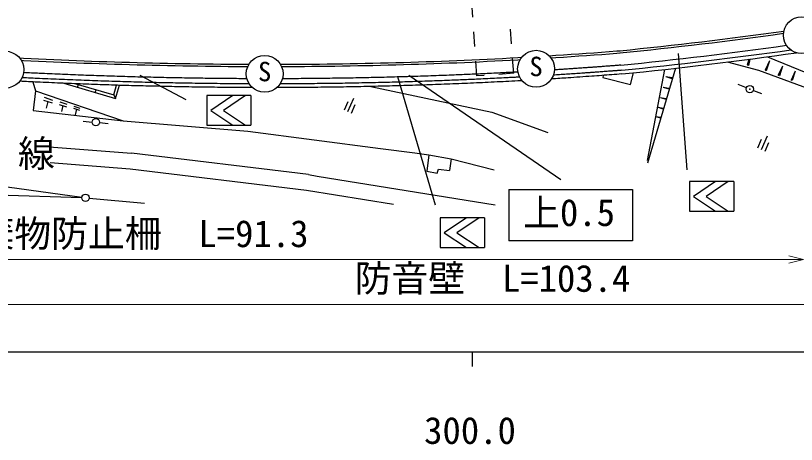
# Model space of a CAD drawing. Units: millimetres, scale not verified. Extents: x 40000 to 680000, y 20000 to 380000.
# Drawn here: x 336982 to 390013, y 198715 to 227808 of the extents above; entities that cross this region are included whole.
import ezdxf
from ezdxf.enums import TextEntityAlignment as Align

# ---------------------------------------------------------------- set-up
doc = ezdxf.new("R2010")
doc.units = ezdxf.units.MM
doc.header["$LTSCALE"] = 1000
doc.header["$PDMODE"] = 32
doc.header["$PDSIZE"] = 500
for name, color, linetype, lineweight in [('M-BGD', 7, 'Continuous', 25), ('M-STR-HTXT', 7, 'Continuous', 13), ('M-STR-STR1', 1, 'Continuous', 25), ('M-STR-STRC', 7, 'Continuous', 25), ('M-TTL-BAND', 7, 'Continuous', 25)]:
    doc.layers.add(name, color=color, linetype=linetype, lineweight=lineweight)
doc.layers.add('M-BGD-HTXT', color=7, linetype='Continuous')
doc.styles.add('ＭＳ ゴシック', font='')
doc.styles.get('ＭＳ ゴシック').set_extended_font_data('MS Gothic')

msp = doc.modelspace()

# ---------------------------------------------------------------- linework, layer by layer
at = {"layer": 'M-BGD'}
for p, q in [((368032, 227707), (367960, 228704)), ((368174, 225712), (368103, 226709)), ((370668, 225890), (370597, 226888)), ((370811, 223896), (370739, 224893)), ((386842, 224854), (386761, 224424)), ((388053, 225015), (394644, 222300)), ((368317, 223717), (368246, 224715)), ((386793, 224847), (386665, 224450)), ((386761, 224424), (386665, 224450)), ((386818, 224850), (386713, 224437)), ((388192, 224736), (387886, 224096)), ((388192, 224736), (387927, 224081)), ((388192, 224736), (387968, 224065)), ((389077, 224379), (388781, 223761)), ((389077, 224379), (388821, 223746)), ((389077, 224379), (388861, 223731)), ((370811, 223896), (369813, 223824)), ((378749, 223127), (378954, 223930)), ((381807, 224239), (379893, 217799)), ((379893, 217975), (381075, 224157)), ((387968, 224065), (387886, 224096)), ((389939, 224031), (389653, 223435)), ((389939, 224031), (389691, 223420)), ((389939, 224031), (389730, 223406)), ((338147, 223309), (338321, 222695)), ((340041, 223474), (340045, 223487)), ((368816, 223753), (368317, 223717)), ((376896, 223753), (376860, 223610)), ((376860, 223610), (378749, 223127)), ((381135, 223681), (381553, 223552)), ((381135, 223681), (381561, 223578)), ((381135, 223681), (381569, 223604)), ((381569, 223604), (381553, 223552)), ((388861, 223731), (388781, 223761)), ((389730, 223406), (389653, 223435)), ((340262, 223215), (343777, 222178)), ((341081, 223182), (343642, 222426)), ((341188, 222942), (341244, 223133)), ((342387, 222588), (342443, 222780)), ((343642, 222426), (343836, 223085)), ((343777, 222178), (344043, 223078)), ((361100, 222999), (369320, 221248)), ((380956, 222949), (381340, 222830)), ((380956, 222949), (381347, 222854)), ((380956, 222949), (381355, 222878)), ((381355, 222878), (381340, 222830)), ((386624, 222912), (386062, 223124)), ((387091, 222736), (387653, 222524)), ((338321, 222695), (338178, 221377)), ((338321, 222695), (344276, 220676)), ((338912, 222271), (339497, 222082)), ((343642, 222426), (343777, 222178)), ((380786, 222253), (381151, 222188)), ((380786, 222253), (381138, 222144)), ((380786, 222253), (381145, 222166)), ((338870, 222079), (339455, 221891)), ((339162, 221985), (339060, 221525)), ((339938, 221786), (340433, 221627)), ((339974, 221948), (340469, 221789)), ((340185, 221707), (340094, 221294)), ((359545, 221967), (359287, 221388)), ((359938, 222192), (359530, 221280)), ((360032, 221749), (359774, 221171)), ((381151, 222188), (381138, 222144)), ((338178, 221377), (344276, 220676)), ((340911, 221519), (341324, 221386)), ((340941, 221655), (341354, 221521)), ((341117, 221453), (341036, 221084)), ((369320, 221248), (373139, 219876)), ((380624, 221592), (380946, 221492)), ((380624, 221592), (380952, 221512)), ((380624, 221592), (380958, 221532)), ((380958, 221532), (380946, 221492)), ((341579, 220636), (342177, 220586)), ((344276, 220676), (352759, 219968)), ((380471, 220963), (380763, 220872)), ((380471, 220963), (380769, 220891)), ((380471, 220963), (380774, 220909)), ((380774, 220909), (380763, 220872)), ((342674, 220545), (343272, 220495)), ((352759, 219968), (361759, 218784)), ((388024, 219618), (387615, 218706)), ((387630, 219393), (387372, 218814)), ((388117, 219175), (387859, 218597)), ((339259, 218908), (344863, 218473)), ((361759, 218784), (364089, 218494)), ((364089, 218494), (365042, 218359)), ((356883, 217020), (344863, 218473)), ((365042, 218359), (364903, 217250)), ((365042, 218359), (366568, 218081)), ((366568, 218081), (366460, 217298)), ((366568, 218081), (369493, 217344)), ((364903, 217250), (365620, 217114)), ((365620, 217114), (365697, 217393)), ((365697, 217393), (366460, 217298)), ((332357, 216767), (341484, 215484)), ((332349, 215767), (341481, 215457)), ((341980, 215426), (345742, 215085))]:
    msp.add_line(p, q, dxfattribs=at)
for points in [[(373215, 225087), (373671, 225116), (374189, 225149), (374707, 225183), (375225, 225218), (375743, 225255), (376261, 225292), (376778, 225330), (377296, 225368), (377814, 225408), (378036, 225426)], [(337256, 224935), (337516, 224922), (338030, 224897), (338544, 224873), (339058, 224849), (339573, 224826), (340087, 224804), (340602, 224783), (341117, 224762), (341631, 224742), (342146, 224723), (342661, 224705), (343176, 224688), (343691, 224671), (344207, 224655), (344722, 224640), (345237, 224626), (345753, 224612), (346268, 224599), (346784, 224587), (347299, 224576), (347815, 224566), (348331, 224556), (348847, 224548), (349363, 224540), (349879, 224532), (350395, 224526), (350911, 224521), (351428, 224516), (351944, 224512), (352460, 224509), (352830, 224507)], [(354966, 224506), (355043, 224506), (355560, 224508), (356077, 224510), (356593, 224514), (357110, 224518), (357627, 224524), (358144, 224530), (358661, 224537), (359178, 224544), (359696, 224553), (360213, 224563), (360730, 224573), (361247, 224584), (361765, 224596), (362282, 224609), (362799, 224623), (363317, 224637), (363834, 224653), (364352, 224669), (364869, 224687), (365387, 224705), (365905, 224724), (366422, 224744), (366940, 224764), (367458, 224786), (367975, 224809), (368493, 224832), (369011, 224856), (369528, 224882), (370046, 224908), (370564, 224935), (371082, 224963), (371350, 224978)], [(373338, 224945), (373681, 224966), (374199, 224999), (374717, 225034), (375235, 225069), (375753, 225105), (376271, 225142), (376790, 225180), (377308, 225219), (377826, 225259), (378048, 225276)], [(337366, 224780), (337508, 224772), (338023, 224747), (338537, 224723), (339052, 224699), (339566, 224676), (340081, 224654), (340596, 224633), (341111, 224612), (341626, 224592), (342141, 224573), (342656, 224555), (343171, 224538), (343687, 224521), (344202, 224505), (344718, 224490), (345233, 224476), (345749, 224462), (346265, 224449), (346780, 224437), (347296, 224426), (347812, 224416), (348328, 224406), (348845, 224398), (349361, 224390), (349877, 224382), (350393, 224376), (350910, 224371), (351426, 224366), (351943, 224362), (352459, 224359), (352753, 224358)], [(355043, 224356), (355043, 224356), (355560, 224358), (356077, 224360), (356595, 224364), (357112, 224368), (357629, 224374), (358146, 224380), (358663, 224387), (359181, 224394), (359698, 224403), (360216, 224413), (360733, 224423), (361251, 224434), (361768, 224446), (362286, 224459), (362803, 224473), (363321, 224488), (363839, 224503), (364357, 224519), (364874, 224537), (365392, 224555), (365910, 224574), (366428, 224594), (366946, 224615), (367464, 224636), (367982, 224659), (368500, 224682), (369018, 224707), (369536, 224732), (370054, 224758), (370572, 224785), (371090, 224813), (371245, 224821)], [(394354, 221555), (387460, 224073), (385330, 224660)], [(339318, 217831), (344757, 217408), (356733, 215960), (362650, 215004)], [(356883, 217020), (357471, 216925), (358866, 216699), (369564, 214971)]]:
    msp.add_lwpolyline(points, dxfattribs=at)
for centre in [(386857, 222824), (342426, 220578), (341731, 215449)]:
    msp.add_circle(centre, 250, dxfattribs=at)
for centre, radius, start, end in [((348883, 514786), 290825, 275.74884, 277.96116), ((348883, 514786), 290975, 275.74884, 277.95187), ((348889, 514805), 291825, 275.74361, 277.96649), ((348889, 514805), 292175, 275.74361, 278.01462)]:
    msp.add_arc(centre, radius, start, end, dxfattribs=at)
for points, knots in [([(378094, 224445), (378008, 224439), (377922, 224432), (377836, 224426), (377751, 224419), (377665, 224413), (377579, 224406), (377494, 224400), (377408, 224393), (377322, 224387), (377267, 224382), (377211, 224378), (377156, 224374), (377100, 224370), (377045, 224366), (376989, 224362), (376934, 224357), (376878, 224353), (376823, 224349), (376779, 224346), (376735, 224343), (376691, 224339), (376647, 224336), (376603, 224333), (376559, 224329), (376515, 224326), (376471, 224323), (376427, 224320), (376400, 224318), (376373, 224316), (376346, 224314), (376318, 224312), (376291, 224310), (376264, 224308), (376237, 224306), (376210, 224304), (376183, 224302), (376155, 224300), (376128, 224298), (376101, 224296), (376074, 224294), (376047, 224292), (376020, 224290), (375992, 224288), (375965, 224286), (375938, 224284), (375884, 224280), (375829, 224276), (375775, 224273), (375721, 224269), (375666, 224265), (375612, 224261), (375558, 224257), (375503, 224253), (375449, 224250), (375394, 224246), (375340, 224242), (375286, 224238), (375231, 224235), (375177, 224231), (375123, 224227), (375068, 224223), (375014, 224220), (374960, 224216), (374851, 224209), (374742, 224201), (374633, 224194), (374525, 224187), (374416, 224180), (374307, 224172), (374198, 224165), (374090, 224158), (373981, 224151), (373848, 224143), (373715, 224134), (373583, 224126)], [0, 0, 0, 0, 1, 1, 1, 2, 2, 2, 3, 3, 3, 4, 4, 4, 5, 5, 5, 6, 6, 6, 7, 7, 7, 8, 8, 8, 9, 9, 9, 10, 10, 10, 11, 11, 11, 12, 12, 12, 13, 13, 13, 14, 14, 14, 15, 15, 15, 16, 16, 16, 17, 17, 17, 18, 18, 18, 19, 19, 19, 20, 20, 20, 21, 21, 21, 22, 22, 22, 23, 23, 23, 24, 24, 24, 25, 25, 25, 25]), ([(352696, 223527), (352691, 223527), (352687, 223527), (352682, 223527), (352212, 223529), (351742, 223532), (351272, 223536), (350802, 223540), (350333, 223545), (349863, 223552), (349393, 223558), (348923, 223565), (348453, 223573), (347984, 223581), (347514, 223590), (347044, 223600), (346574, 223611), (346105, 223622), (345635, 223634), (345165, 223646), (344696, 223659), (344226, 223673), (343756, 223687), (343287, 223702), (342817, 223718), (342347, 223734), (341878, 223751), (341408, 223769), (340939, 223787), (340469, 223806), (340000, 223826), (339530, 223846), (339061, 223867), (338591, 223889), (338235, 223905), (337878, 223922), (337521, 223940)], [0, 0, 0, 0, 1, 1, 1, 2, 2, 2, 3, 3, 3, 4, 4, 4, 5, 5, 5, 6, 6, 6, 7, 7, 7, 8, 8, 8, 9, 9, 9, 10, 10, 10, 11, 11, 11, 12, 12, 12, 12]), ([(371099, 223981), (371006, 223975), (370912, 223970), (370819, 223965), (370719, 223960), (370618, 223955), (370518, 223950), (370418, 223944), (370318, 223939), (370217, 223934), (370017, 223924), (369816, 223913), (369615, 223903), (369415, 223893), (369214, 223884), (369014, 223874), (368813, 223865), (368612, 223855), (368412, 223846), (368230, 223838), (368047, 223829), (367865, 223821), (367683, 223813), (367501, 223806), (367319, 223798), (367137, 223790), (366955, 223783), (366773, 223775), (366538, 223766), (366303, 223757), (366069, 223748), (365834, 223739), (365599, 223730), (365365, 223722), (365130, 223714), (364895, 223705), (364660, 223698), (364426, 223690), (364191, 223682), (363956, 223675), (363721, 223668), (363486, 223661), (363252, 223654), (363017, 223647), (362782, 223641), (362547, 223634), (362312, 223628), (362077, 223622), (361843, 223616), (361608, 223611), (361373, 223605), (361138, 223600), (360903, 223595), (360668, 223590), (360434, 223585), (360199, 223581), (359964, 223576), (359729, 223572), (359494, 223568), (359259, 223564), (359024, 223561), (358789, 223557), (358555, 223554), (358320, 223551), (357850, 223545), (357380, 223539), (356910, 223535), (356440, 223531), (355971, 223528), (355501, 223526), (355369, 223526), (355238, 223525), (355106, 223525)], [0, 0, 0, 0, 1, 1, 1, 2, 2, 2, 3, 3, 3, 4, 4, 4, 5, 5, 5, 6, 6, 6, 7, 7, 7, 8, 8, 8, 9, 9, 9, 10, 10, 10, 11, 11, 11, 12, 12, 12, 13, 13, 13, 14, 14, 14, 15, 15, 15, 16, 16, 16, 17, 17, 17, 18, 18, 18, 19, 19, 19, 20, 20, 20, 21, 21, 21, 22, 22, 22, 23, 23, 23, 24, 24, 24, 24]), ([(378129, 224097), (378043, 224091), (377958, 224084), (377873, 224077), (377788, 224071), (377702, 224065), (377617, 224058), (377532, 224052), (377447, 224045), (377361, 224039), (377294, 224034), (377227, 224028), (377160, 224023), (377093, 224018), (377026, 224013), (376958, 224008), (376891, 224003), (376824, 223998), (376757, 223993), (376703, 223989), (376649, 223985), (376595, 223981), (376541, 223977), (376487, 223973), (376434, 223969), (376380, 223965), (376326, 223961), (376272, 223957), (376233, 223955), (376194, 223952), (376154, 223949), (376115, 223946), (376076, 223943), (376037, 223940), (375998, 223938), (375959, 223935), (375920, 223932), (375880, 223929), (375841, 223926), (375802, 223924), (375763, 223921), (375724, 223918), (375685, 223915), (375646, 223913), (375606, 223910), (375567, 223907), (375489, 223902), (375411, 223896), (375332, 223891), (375254, 223885), (375176, 223880), (375098, 223875), (375019, 223869), (374941, 223864), (374863, 223859), (374706, 223848), (374549, 223838), (374393, 223827), (374236, 223817), (374079, 223807), (373923, 223797), (373785, 223788), (373647, 223779), (373509, 223771)], [0, 0, 0, 0, 1, 1, 1, 2, 2, 2, 3, 3, 3, 4, 4, 4, 5, 5, 5, 6, 6, 6, 7, 7, 7, 8, 8, 8, 9, 9, 9, 10, 10, 10, 11, 11, 11, 12, 12, 12, 13, 13, 13, 14, 14, 14, 15, 15, 15, 16, 16, 16, 17, 17, 17, 18, 18, 18, 19, 19, 19, 20, 20, 20, 21, 21, 21, 21]), ([(352855, 223176), (352634, 223177), (352412, 223178), (352191, 223179), (351688, 223182), (351185, 223186), (350682, 223192), (350178, 223197), (349675, 223204), (349172, 223211), (348669, 223219), (348166, 223228), (347663, 223238), (347160, 223248), (346657, 223259), (346154, 223271), (345650, 223283), (345147, 223296), (344644, 223311), (344141, 223325), (343638, 223341), (343136, 223357), (342633, 223374), (342130, 223392), (341627, 223411), (341124, 223430), (340621, 223450), (340118, 223471), (339616, 223492), (339113, 223514), (338610, 223537), (338213, 223556), (337816, 223575), (337419, 223595)], [0, 0, 0, 0, 1, 1, 1, 2, 2, 2, 3, 3, 3, 4, 4, 4, 5, 5, 5, 6, 6, 6, 7, 7, 7, 8, 8, 8, 9, 9, 9, 10, 10, 10, 11, 11, 11, 11]), ([(371213, 223636), (371112, 223631), (371011, 223625), (370909, 223620), (370806, 223614), (370703, 223609), (370599, 223603), (370496, 223598), (370393, 223592), (370290, 223587), (370083, 223576), (369876, 223566), (369670, 223556), (369463, 223545), (369256, 223535), (369050, 223525), (368843, 223516), (368636, 223506), (368429, 223496), (368247, 223488), (368064, 223480), (367881, 223472), (367699, 223464), (367516, 223456), (367333, 223448), (367151, 223441), (366968, 223433), (366785, 223426), (366561, 223417), (366338, 223408), (366114, 223399), (365890, 223391), (365666, 223383), (365443, 223374), (365219, 223366), (364995, 223359), (364771, 223351), (364548, 223344), (364324, 223336), (364100, 223329), (363876, 223322), (363652, 223315), (363429, 223309), (363205, 223302), (362981, 223296), (362757, 223290), (362506, 223283), (362254, 223276), (362002, 223270), (361751, 223264), (361499, 223258), (361248, 223252), (360996, 223247), (360745, 223242), (360493, 223237), (360242, 223232), (359990, 223227), (359739, 223222), (359487, 223218), (359236, 223214), (358984, 223210), (358732, 223206), (358481, 223203), (358229, 223200), (357726, 223193), (357223, 223188), (356720, 223184), (356217, 223180), (355713, 223177), (355210, 223175), (355124, 223175), (355038, 223175), (354951, 223174)], [0, 0, 0, 0, 1, 1, 1, 2, 2, 2, 3, 3, 3, 4, 4, 4, 5, 5, 5, 6, 6, 6, 7, 7, 7, 8, 8, 8, 9, 9, 9, 10, 10, 10, 11, 11, 11, 12, 12, 12, 13, 13, 13, 14, 14, 14, 15, 15, 15, 16, 16, 16, 17, 17, 17, 18, 18, 18, 19, 19, 19, 20, 20, 20, 21, 21, 21, 22, 22, 22, 23, 23, 23, 24, 24, 24, 24])]:
    msp.add_open_spline(points, degree=3, knots=knots, dxfattribs=at)
for points in [[(371102, 223981), (371101, 223981), (371100, 223981), (371099, 223981)], [(373583, 224126), (373581, 224126), (373578, 224126), (373576, 224126)], [(371216, 223636), (371215, 223636), (371214, 223636), (371213, 223636)]]:
    msp.add_open_spline(points, degree=3, dxfattribs=at)
msp.add_point((386857, 222824), dxfattribs=at)
at = {"layer": 'M-STR-HTXT'}
for p, q in [((298280, 211250), (390490, 211250)), ((390490, 211250), (389490, 211500)), ((390490, 211250), (389490, 211000)), ((317194, 208199), (421556, 208199))]:
    msp.add_line(p, q, dxfattribs=at)
at = {"layer": 'M-STR-STR1'}
msp.add_arc((348889, 514805), 292425, 275.74361, 278.0841, dxfattribs=at)
for points, knots in [([(378154, 223848), (377926, 223831), (377699, 223814), (377472, 223796), (377245, 223779), (377017, 223762), (376790, 223745), (376563, 223728), (376335, 223711), (376108, 223695), (375573, 223657), (375038, 223619), (374503, 223584), (374129, 223559), (373754, 223535), (373379, 223512)], [0, 0, 0, 0, 1, 1, 1, 2, 2, 2, 3, 3, 3, 4, 4, 4, 5, 5, 5, 5]), ([(353067, 222925), (352860, 222926), (352652, 222927), (352444, 222928), (351926, 222931), (351407, 222935), (350888, 222940), (350370, 222945), (349851, 222951), (349333, 222959), (348814, 222966), (348295, 222975), (347777, 222985), (347259, 222995), (346741, 223007), (346223, 223019), (345705, 223031), (345187, 223045), (344669, 223060), (344151, 223075), (343633, 223091), (343116, 223108), (342598, 223125), (342081, 223143), (341564, 223163), (341047, 223183), (340530, 223203), (340013, 223225), (339496, 223247), (338979, 223270), (338462, 223294), (338063, 223313), (337665, 223332), (337266, 223352)], [0, 0, 0, 0, 1, 1, 1, 2, 2, 2, 3, 3, 3, 4, 4, 4, 5, 5, 5, 6, 6, 6, 7, 7, 7, 8, 8, 8, 9, 9, 9, 10, 10, 10, 11, 11, 11, 11]), ([(371372, 223395), (371345, 223393), (371319, 223392), (371292, 223390), (370757, 223361), (370222, 223333), (369687, 223306), (369153, 223280), (368618, 223254), (368083, 223231), (367548, 223207), (367012, 223184), (366477, 223163), (365957, 223143), (365437, 223124), (364917, 223106), (364397, 223088), (363877, 223072), (363356, 223057), (362836, 223041), (362316, 223028), (361796, 223015), (361276, 223003), (360756, 222991), (360236, 222981), (359717, 222972), (359197, 222963), (358677, 222956), (358157, 222948), (357637, 222942), (357118, 222937), (356598, 222932), (356079, 222929), (355560, 222927), (355285, 222925), (355009, 222925), (354734, 222924)], [0, 0, 0, 0, 1, 1, 1, 2, 2, 2, 3, 3, 3, 4, 4, 4, 5, 5, 5, 6, 6, 6, 7, 7, 7, 8, 8, 8, 9, 9, 9, 10, 10, 10, 11, 11, 11, 12, 12, 12, 12])]:
    msp.add_open_spline(points, degree=3, knots=knots, dxfattribs=at)
at = {"layer": 'M-STR-STRC'}
for p, q in [((381990, 225245), (382565, 217354)), ((345414, 223765), (348537, 222122)), ((362921, 223683), (365469, 214971)), ((374010, 216657), (363696, 223739)), ((352964, 222378), (349964, 222378)), ((349964, 222378), (349964, 220378)), ((351733, 222378), (350233, 221378)), ((352594, 222378), (351094, 221378)), ((352964, 222378), (352964, 220378)), ((350233, 221378), (351733, 220378)), ((351094, 221378), (352594, 220378)), ((349964, 220378), (352964, 220378)), ((385759, 216542), (382759, 216542)), ((382759, 216542), (382759, 214542)), ((384528, 216542), (383028, 215542)), ((385389, 216542), (383889, 215542)), ((385759, 216542), (385759, 214542)), ((370487, 216018), (370487, 212518)), ((370487, 216018), (378887, 216018)), ((378887, 216018), (378887, 212518)), ((383028, 215542), (384528, 214542)), ((383889, 215542), (385389, 214542)), ((382759, 214542), (385759, 214542)), ((368828, 214077), (365828, 214077)), ((365828, 214077), (365828, 212077)), ((367597, 214077), (366097, 213077)), ((368458, 214077), (366958, 213077)), ((368828, 214077), (368828, 212077)), ((366097, 213077), (367597, 212077)), ((366958, 213077), (368458, 212077)), ((378887, 212518), (370487, 212518)), ((365828, 212077), (368828, 212077))]:
    msp.add_line(p, q, dxfattribs=at)
for centre in [(390380, 226480), (336291, 224141), (372331, 224203), (353898, 223856)]:
    msp.add_circle(centre, 1250, dxfattribs=at)
at = {"layer": 'M-TTL-BAND'}
for p, q in [((40000, 205000), (579000, 205000)), ((368000, 205000), (368000, 204000))]:
    msp.add_line(p, q, dxfattribs=at)

# ---------------------------------------------------------------- texts
at = {"layer": 'M-BGD-HTXT', "style": 'ＭＳ ゴシック'}
msp.add_text('線', height=1833, dxfattribs=at).set_placement((338392, 218453), align=Align.MIDDLE_CENTER)
at = {"layer": 'M-STR-HTXT', "style": 'ＭＳ ゴシック'}
for s, p in [('投棄物防止柵\u3000L=91.3', (344385, 211550)), ('防音壁\u3000L=103.4', (369375, 208516))]:
    msp.add_text(s, height=1833, dxfattribs=at).set_placement(p, align=Align.BOTTOM_CENTER)
at = {"layer": 'M-STR-STRC', "style": 'ＭＳ ゴシック'}
for s, height, p in [('S', 1320, (372331, 223303)), ('S', 1320, (353898, 222956)), ('上0.5', 1833, (374573, 212981))]:
    msp.add_text(s, height=height, dxfattribs=at).set_placement(p, align=Align.BOTTOM_CENTER)
at = {"layer": 'M-TTL-BAND', "style": 'ＭＳ ゴシック'}
msp.add_text('300.0', height=1833, dxfattribs=at).set_placement((367844, 198195), align=Align.BOTTOM_CENTER)

doc.saveas('drawing.dxf')
